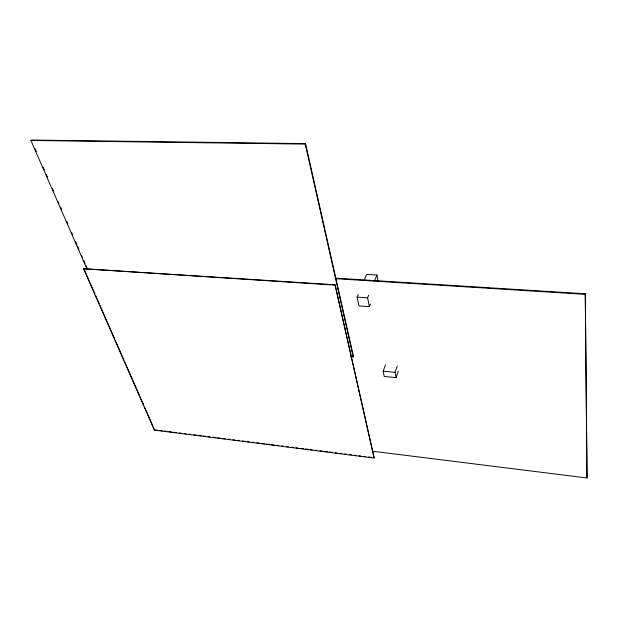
<?xml version="1.0" encoding="UTF-8"?>
<svg xmlns="http://www.w3.org/2000/svg" width="618" height="618" viewBox="0 0 618 618"><rect width="100%" height="100%" fill="white"/><g stroke="black" fill="none" stroke-linecap="round" stroke-linejoin="round"><path stroke-width="0.93" d="M372.198 451.186L587.015 477.977L585.277 293.766L335.319 278.131M587.015 477.977L585.277 293.766M374.176 458.077L335.041 284.767L83.523 268.745L154.384 430.128L374.176 458.077L335.041 284.767M385.447 364.96L383.175 371.225L384.226 376.47L396.038 377.613L398.224 371.318M396.038 377.613L395.041 372.353L397.243 366.057M350.336 356.671L353.218 356.934L353.426 356.401L305.547 143.6L31.317 140.023L30.9 140.471L87.053 269.201M358.224 294.492L357.119 297.119L358.973 305.941L369.386 306.69L370.452 304.056M369.386 306.69L367.61 297.837L368.683 295.203M374.415 281.144L376.926 274.995L366.659 274.377L364.095 280.495M154.384 430.128L153.789 428.042M353.218 356.934L305.261 144.102L305.547 143.6M143.345 404.249L143.291 403.824M30.9 140.471L305.261 144.102M335.087 278.656L585.169 294.353M83.523 268.745L334.886 285.122M357.119 297.119L367.61 297.837M383.175 371.225L395.041 372.353M154.562 429.804L157.428 430.167M159.336 430.414L162.202 430.777M164.118 431.016L166.984 431.379M168.892 431.627L171.758 431.99M173.666 432.229L176.532 432.592M179.398 432.955L181.313 433.203M184.179 433.566L186.088 433.805M188.953 434.176L190.862 434.415M193.728 434.778L196.594 435.142M198.509 435.389L201.375 435.752M203.283 435.991L205.199 436.238M208.065 436.602L209.973 436.841M212.839 437.204L215.705 437.567M217.613 437.814L220.479 438.177M222.395 438.417L225.261 438.788M228.127 439.151L230.035 439.39M232.901 439.753L234.809 440.001M237.675 440.364L239.591 440.603M242.457 440.966L244.365 441.213M247.231 441.576L249.139 441.816M252.013 442.179L253.921 442.426M256.787 442.789L259.653 443.152M261.561 443.392L264.427 443.763M266.343 444.002L269.209 444.365M271.117 444.612L273.983 444.975M275.891 445.215L278.757 445.578M281.623 445.941L283.538 446.188M286.404 446.551L288.312 446.791M291.178 447.154L293.086 447.401M295.96 447.764L297.868 448.004M300.734 448.374L303.6 448.738M305.508 448.977L308.374 449.34M310.29 449.587L312.198 449.827M315.064 450.19L316.972 450.437M319.838 450.8L322.704 451.163M324.62 451.403L327.486 451.766M329.394 452.013L332.26 452.376M335.126 452.739L337.034 452.986M339.9 453.349L341.816 453.589M344.682 453.952L346.59 454.199M349.456 454.562L351.372 454.802M354.238 455.165L356.146 455.412M359.012 455.775L360.92 456.014M363.786 456.378L365.701 456.625M368.567 456.988L371.433 457.351M84.141 269.309L94.979 293.998M95.751 295.767L99.235 303.701M100.008 305.462L108.521 324.867M109.293 326.628L114.709 338.973M115.481 340.742L123.994 360.139M124.766 361.901L143.724 405.114M144.504 406.876L153.009 426.273M35.156 148.838L36.307 151.48M43.229 167.347L44.38 169.996M46.296 174.4L47.455 177.049M52.445 188.505L53.596 191.155M58.208 201.731L58.973 203.492M60.51 207.022L61.661 209.664M66.659 221.128L67.81 223.77M71.649 232.584L72.808 235.234M75.496 241.399L77.034 244.929M77.798 246.69L78.95 249.332M81.638 255.504L82.41 257.273M83.948 260.796L85.099 263.438M85.863 265.207L87.014 267.849M376.926 274.995L378.092 281.167"/></g></svg>
